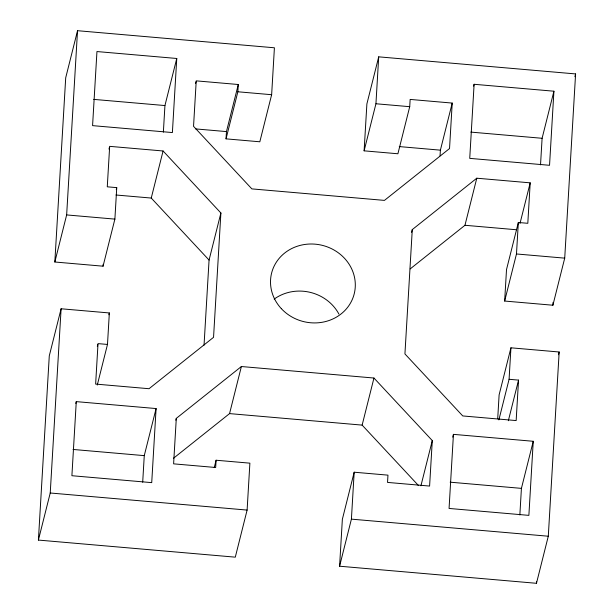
<?xml version="1.0" encoding="UTF-8"?>
<svg xmlns="http://www.w3.org/2000/svg" width="614" height="614" viewBox="0 0 614 614"><rect width="100%" height="100%" fill="white"/><g stroke="black" fill="none" stroke-linecap="round" stroke-linejoin="round"><path stroke-width="0.92" d="M214.248 467.615L216.097 460.231L249.883 463.163L247.112 510.08L235.292 557.159L38.406 540.074L49.281 355.851L61.108 308.773L109.346 312.956L107.488 344.439L97.281 385.055M107.488 344.439L98.017 343.617L95.63 384.08L149.041 388.716L213.549 337.324L220.894 212.989L163.078 150.983L109.668 146.347L107.273 186.809L116.744 187.631L114.887 219.114L103.06 266.192L54.83 262.001L65.706 77.778L77.533 30.7L274.412 47.785L271.641 94.71L259.822 141.788L226.036 138.856L226.459 131.588L238.286 84.509L196.227 80.856L193.54 126.33L251.863 188.889L384.448 200.394L449.532 148.55L452.219 103.075L410.152 99.422L409.722 106.69L397.903 153.769L364.117 150.837L366.888 103.919L378.708 56.841L575.594 73.926L564.719 258.149L552.892 305.227L504.654 301.044L506.512 269.561L518.339 222.483L527.81 223.304L530.197 182.842L476.786 178.206L412.278 229.598L411.58 232.368M38.406 540.074L50.233 492.996L61.108 308.773M54.83 262.001L66.65 214.923L77.533 30.7M76.274 401.625L71.899 475.712L151.719 482.635L156.094 408.556L76.274 401.625L75.814 403.475M103.06 266.192L103.175 264.281M142.694 482.228L144.267 455.634L156.094 408.556M163.37 132.148L164.936 105.554L176.763 58.476L96.951 51.553L92.576 125.632L172.388 132.563L176.763 58.476M497.708 418.74L499.113 394.886L510.94 347.808L559.17 351.999L548.294 536.222L536.467 583.3L339.588 566.215L342.359 519.29L354.178 472.212L387.964 475.144L387.541 482.412L429.6 486.065L432.287 440.591L373.957 378.032L241.379 366.527L176.295 418.372L173.608 463.846L215.667 467.5L216.097 460.231M204.04 345.191L209.067 260.067L220.894 212.989M226.036 138.856L237.856 91.778L238.286 84.509M339.588 566.215L351.408 519.137L354.178 472.212M364.117 150.837L375.937 103.758L378.708 56.841M412.278 229.598L404.933 353.933L462.749 415.939L516.159 420.575L518.546 380.112L509.083 379.291L498.875 419.907M440.054 155.841L440.391 150.154L452.219 103.075M453.439 434.359L449.064 508.446L528.877 515.369L533.251 441.282L453.439 434.359L452.741 437.13M474.108 84.287L469.733 158.366L549.545 165.296L553.92 91.21L474.108 84.287L473.647 86.129M509.083 379.291L510.94 347.808M504.654 301.044L516.481 253.966L518.339 222.483M519.851 514.962L521.424 488.368L533.251 441.282M540.527 164.882L542.101 138.288L553.92 91.21M536.467 583.3L536.582 581.389M552.892 305.227L553.06 302.364M108.97 149.118L109.438 147.268M116.284 189.473L116.744 187.631M97.319 346.388L97.787 344.538M108.878 314.805L109.346 312.956M209.067 260.067L151.251 198.061L163.078 150.983M195.528 83.627L195.996 81.785M175.834 420.222L176.295 418.372M173.447 458.297L229.552 413.606L241.379 366.527M418.518 485.582L362.137 425.111L373.957 378.032M410.198 268.909L464.959 225.284L476.786 178.206M420.92 485.82L432.287 440.591M519.997 223.458L530.197 182.842M574.896 76.696L575.594 73.926M508.346 420.728L518.546 380.112M558.479 354.762L559.17 351.999M237.856 91.778L271.641 94.71M375.937 103.758L409.722 106.69M93.673 99.376L164.936 105.554M470.838 132.102L542.101 138.288M195.62 128.909L226.459 131.588M399.261 146.585L440.391 150.154M115.962 194.999L151.251 198.061M464.959 225.284L516.466 229.751M66.65 214.923L114.887 219.114M516.481 253.966L564.719 258.149M229.552 413.606L362.137 425.111M73.005 449.448L144.267 455.634M450.162 482.182L521.424 488.368M50.233 492.996L247.112 510.08M351.408 519.137L548.294 536.222M274.189 299.095A42.589 39.258 14.1 0 1 338.913 314.076M281.335 308.65A42.589 39.258 14.1 0 0 353.203 297.184A42.589 39.258 14.1 0 0 304.199 244.556A42.589 39.258 14.1 0 0 281.335 308.65"/></g></svg>
